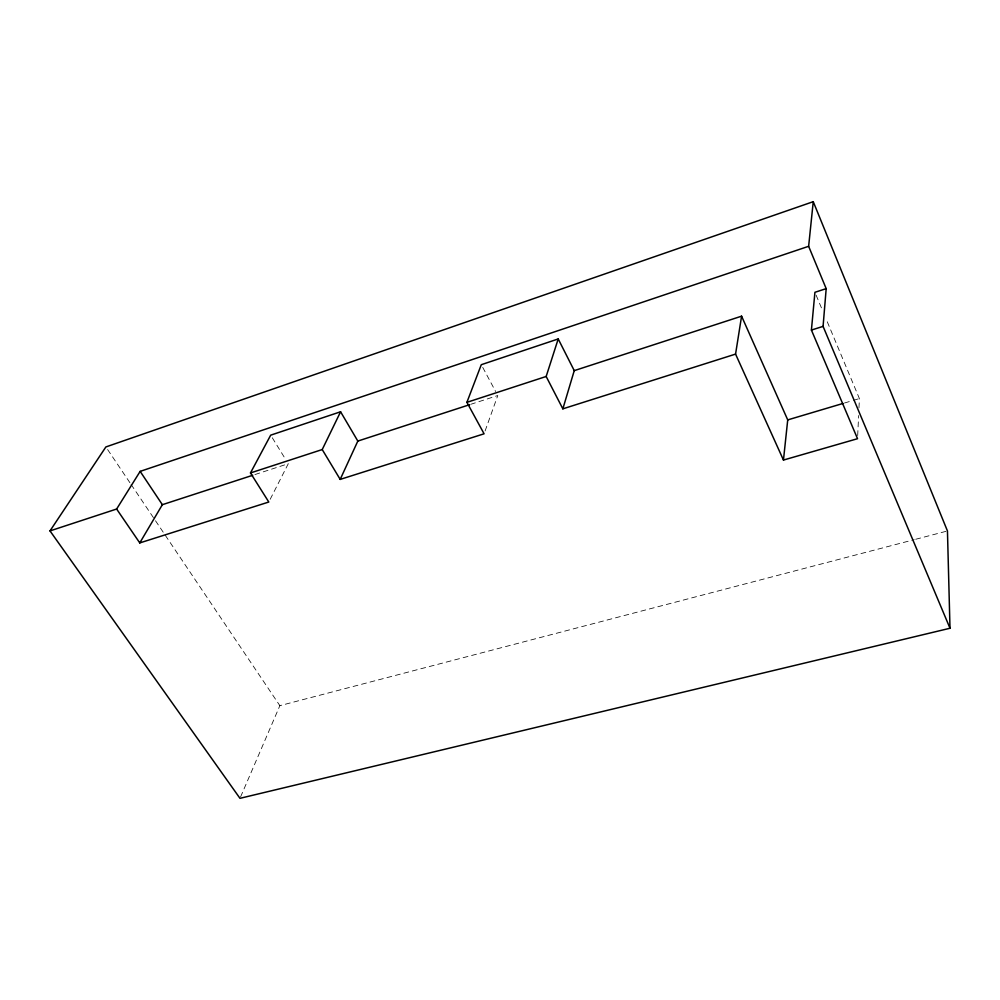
<?xml version="1.0" encoding="UTF-8"?>
<svg xmlns="http://www.w3.org/2000/svg" width="1000" height="1000" viewBox="0 0 1000 1000"><rect width="100%" height="100%" fill="white"/><g stroke="black" fill="none" stroke-linecap="round" stroke-linejoin="round"><path stroke-width="0.75" stroke-dasharray="5 3.75" d="M857.688 435.613L858.612 415.55M858.975 407.825L859.4 398.575L826.35 319.587M485.1 430.962L497.775 395.525L471.262 404.15M240.588 796.9L279.862 705.662L914.225 539.663M270.188 499.288L288.275 463.713L254.2 474.8M844.475 403.013L851.938 400.788M853.425 400.35L859.4 398.575M915.725 539.263L947.45 530.962M107.613 449.538L130.225 483.175M131.1 484.462L279.862 705.662M272.288 437.762L285.875 459.812M482.725 367.375L495.625 391.5M816.125 295.175L822.738 310.975"/><path stroke-width="1.5" d="M950 628.25L823.075 326.375L826.188 288.637L808.637 246.3L813.25 201.675L105.875 446.95L50 530.9L239.975 798.325L950 628.25L947.45 530.962L813.25 201.675M735.562 354.1L562.85 408.837L574.25 370.637L741.587 316.175L735.562 354.1L783.462 460.062L857.537 438.7L811.413 330.062L814.925 292.3L826.188 288.637M783.462 460.062L787.725 419.9L741.587 316.175M562.85 408.837L546.163 376.475L558.212 338.95L481.287 364.7L466.9 402.337L484.087 433.8L340.188 479.4L322.225 449.55L340.588 411.775L357.825 441.075L340.188 479.4M808.637 246.3L140.15 471.375L116.625 509.025L139.775 542.913L268.8 502.025L250.475 472.95L270.688 435.163L340.588 411.775M139.775 542.913L162.362 504.688L252.725 475.275M50 530.9L116.625 509.025M250.475 472.95L322.225 449.55M466.9 402.337L546.163 376.475M357.825 441.075L469.787 404.637M811.413 330.062L823.075 326.375M787.725 419.9L842.975 403.462M140.15 471.375L162.362 504.688M558.212 338.95L574.25 370.637"/></g></svg>
